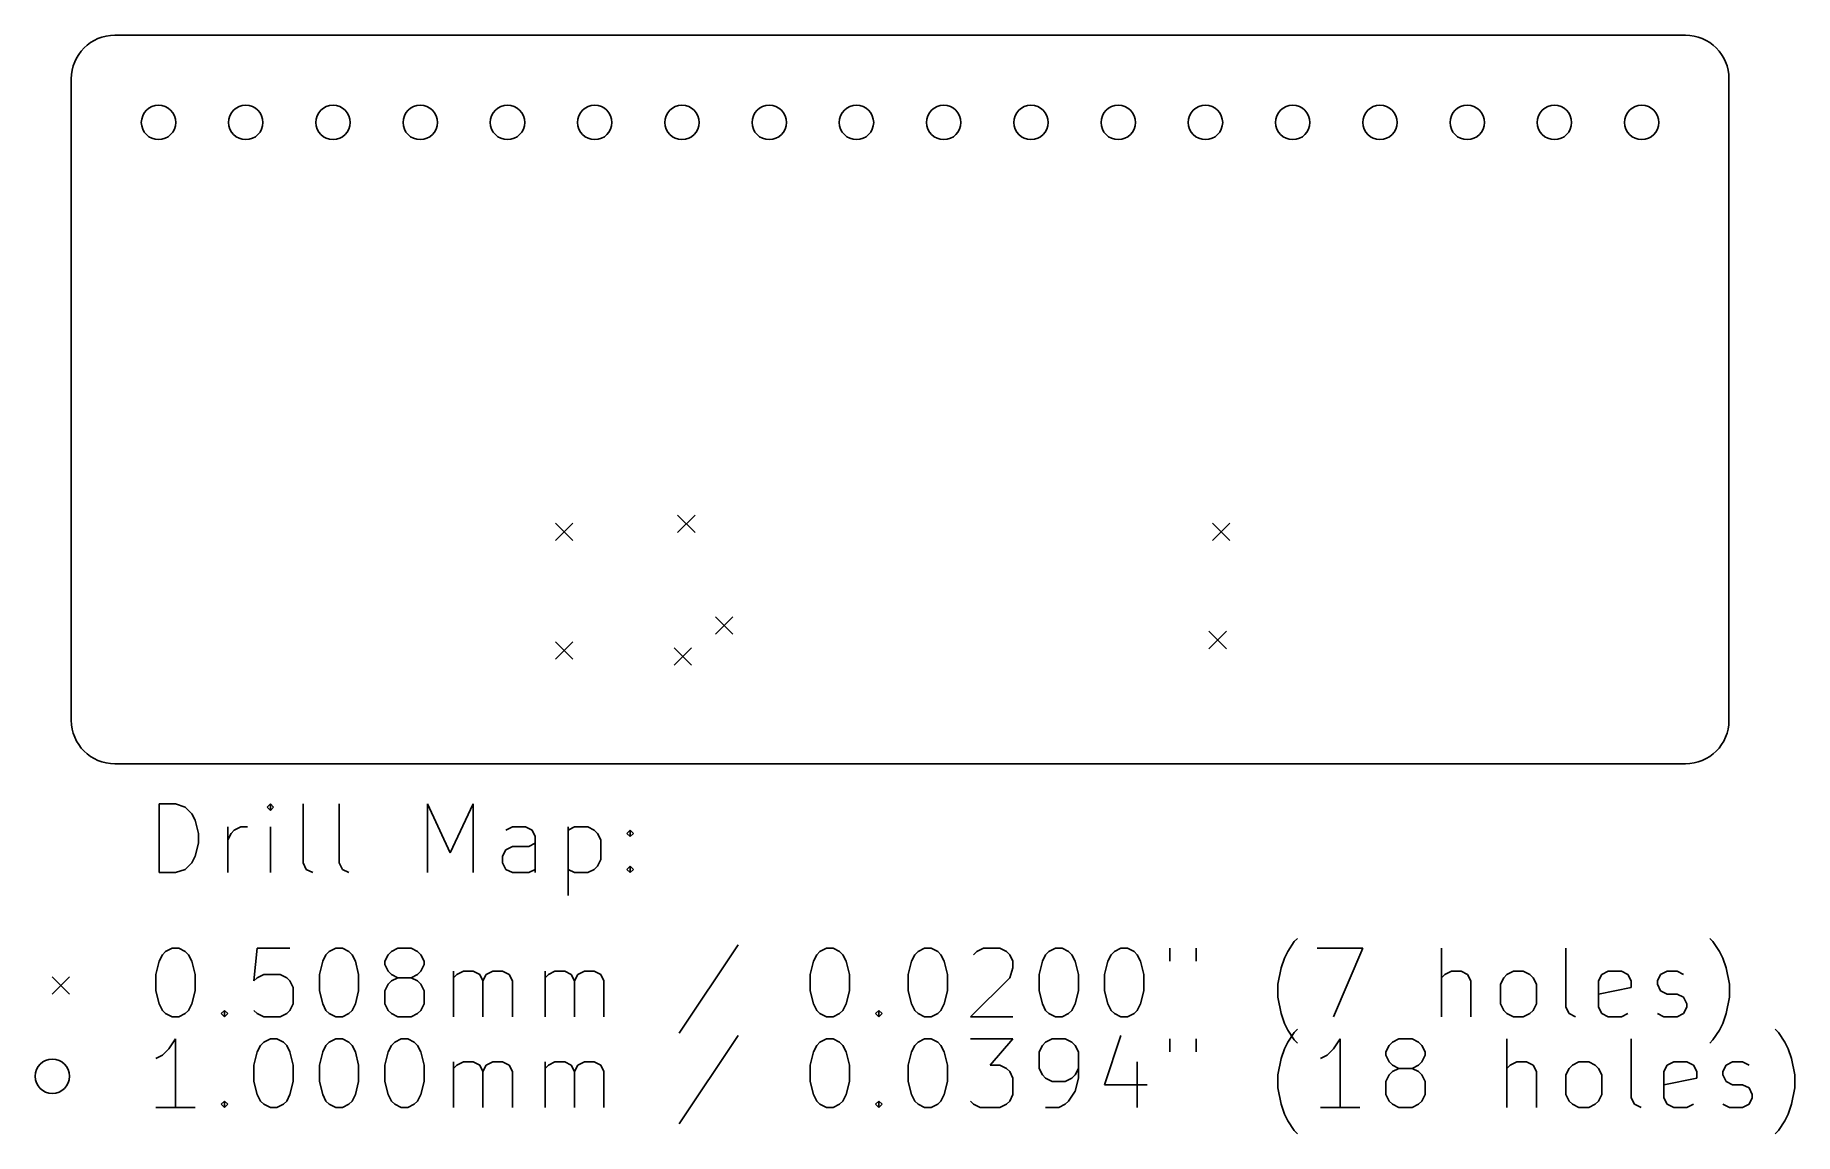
# Model space of a CAD drawing. Extents: x 3.27 to 5.29, y -4.82 to -3.56.
import ezdxf

# ---------------------------------------------------------------- set-up
doc = ezdxf.new("R2010")
doc.units = 0
doc.header["$MEASUREMENT"] = 0
doc.layers.add('BLACK', color=7, linetype='CONTINUOUS')

msp = doc.modelspace()

# ---------------------------------------------------------------- linework, layer by layer
at = {"layer": 'BLACK', "linetype": 'CONTINUOUS'}
for p, q in [((3.365, -3.56), (5.165, -3.56)), ((3.315, -4.345), (3.315, -3.61)), ((5.215, -3.61), (5.215, -4.345)), ((4.01, -4.11), (4.03, -4.13)), ((4.03, -4.11), (4.01, -4.13)), ((3.87, -4.119), (3.89, -4.139)), ((3.89, -4.119), (3.87, -4.139)), ((4.623, -4.119), (4.643, -4.139)), ((4.643, -4.119), (4.623, -4.139)), ((4.0534, -4.2265), (4.0734, -4.2465)), ((4.0734, -4.2265), (4.0534, -4.2465)), ((3.87, -4.255), (3.89, -4.275)), ((3.89, -4.255), (3.87, -4.275)), ((4.619, -4.243), (4.639, -4.263)), ((4.639, -4.243), (4.619, -4.263)), ((4.006, -4.262), (4.026, -4.282)), ((4.026, -4.262), (4.006, -4.282)), ((5.165, -4.395), (3.365, -4.395)), ((3.4157, -4.5196), (3.4157, -4.4409)), ((3.4157, -4.4409), (3.4344, -4.4409)), ((3.4344, -4.4409), (3.4457, -4.4446)), ((3.4457, -4.4446), (3.4532, -4.4521)), ((3.4532, -4.4521), (3.4569, -4.4596)), ((3.5432, -4.4409), (3.5394, -4.4446)), ((3.5394, -4.4446), (3.5432, -4.4484)), ((3.5469, -4.4446), (3.5432, -4.4409)), ((3.5432, -4.4409), (3.5432, -4.4484)), ((3.5432, -4.4484), (3.5469, -4.4446)), ((3.5807, -4.5084), (3.5807, -4.4409)), ((3.6219, -4.5084), (3.6219, -4.4409)), ((3.7232, -4.5196), (3.7232, -4.4409)), ((3.7232, -4.4409), (3.7494, -4.4971)), ((3.7494, -4.4971), (3.7757, -4.4409)), ((3.7757, -4.4409), (3.7757, -4.5196)), ((3.4569, -4.4596), (3.4607, -4.4746)), ((3.4607, -4.4746), (3.4607, -4.4859)), ((3.4944, -4.5196), (3.4944, -4.4671)), ((3.4944, -4.4821), (3.4982, -4.4746)), ((3.4982, -4.4746), (3.5019, -4.4709)), ((3.5019, -4.4709), (3.5094, -4.4671)), ((3.5094, -4.4671), (3.5169, -4.4671)), ((3.5432, -4.5196), (3.5432, -4.4671)), ((3.8206, -4.4671), (3.8131, -4.4709)), ((3.8356, -4.4671), (3.8206, -4.4671)), ((3.8431, -4.4709), (3.8356, -4.4671)), ((3.8469, -4.4784), (3.8431, -4.4709)), ((3.8844, -4.4671), (3.8844, -4.5458)), ((3.8844, -4.4709), (3.8919, -4.4671)), ((3.8919, -4.4671), (3.9069, -4.4671)), ((3.9069, -4.4671), (3.9144, -4.4709)), ((3.9144, -4.4709), (3.9181, -4.4746)), ((3.9181, -4.4746), (3.9219, -4.4821)), ((3.9519, -4.4746), (3.9556, -4.4709)), ((3.9556, -4.4784), (3.9519, -4.4746)), ((3.9556, -4.4709), (3.9594, -4.4746)), ((3.9556, -4.4709), (3.9556, -4.4784)), ((3.9594, -4.4746), (3.9556, -4.4784)), ((3.4607, -4.4859), (3.4569, -4.5009)), ((3.8094, -4.5009), (3.8131, -4.4934)), ((3.8131, -4.4934), (3.8206, -4.4896)), ((3.8206, -4.4896), (3.8394, -4.4896)), ((3.8394, -4.4896), (3.8469, -4.4859)), ((3.8469, -4.5196), (3.8469, -4.4784)), ((3.9219, -4.4821), (3.9219, -4.5046)), ((3.4457, -4.5159), (3.4344, -4.5196)), ((3.4532, -4.5084), (3.4457, -4.5159)), ((3.4569, -4.5009), (3.4532, -4.5084)), ((3.5844, -4.5159), (3.5807, -4.5084)), ((3.5919, -4.5196), (3.5844, -4.5159)), ((3.6257, -4.5159), (3.6219, -4.5084)), ((3.6332, -4.5196), (3.6257, -4.5159)), ((3.8094, -4.5084), (3.8094, -4.5009)), ((3.8131, -4.5159), (3.8094, -4.5084)), ((3.8206, -4.5196), (3.8131, -4.5159)), ((3.8469, -4.5159), (3.8394, -4.5196)), ((3.8919, -4.5196), (3.8844, -4.5159)), ((3.9144, -4.5159), (3.9069, -4.5196)), ((3.9181, -4.5121), (3.9144, -4.5159)), ((3.9219, -4.5046), (3.9181, -4.5121)), ((3.9519, -4.5159), (3.9556, -4.5121)), ((3.9556, -4.5196), (3.9519, -4.5159)), ((3.9556, -4.5121), (3.9594, -4.5159)), ((3.9556, -4.5121), (3.9556, -4.5196)), ((3.9594, -4.5159), (3.9556, -4.5196)), ((3.4344, -4.5196), (3.4157, -4.5196)), ((3.8394, -4.5196), (3.8206, -4.5196)), ((3.9069, -4.5196), (3.8919, -4.5196)), ((4.7168, -4.5987), (4.7205, -4.595)), ((5.1967, -4.5987), (5.193, -4.595)), ((3.4157, -4.6212), (3.4194, -4.6137)), ((3.4194, -4.6137), (3.4232, -4.61)), ((3.4232, -4.61), (3.4307, -4.6062)), ((3.4307, -4.6062), (3.4382, -4.6062)), ((3.4382, -4.6062), (3.4457, -4.61)), ((3.4457, -4.61), (3.4494, -4.6137)), ((3.4494, -4.6137), (3.4532, -4.6212)), ((3.5282, -4.6062), (3.5244, -4.6437)), ((3.5657, -4.6062), (3.5282, -4.6062)), ((3.6032, -4.6212), (3.6069, -4.6137)), ((3.6069, -4.6137), (3.6107, -4.61)), ((3.6107, -4.61), (3.6182, -4.6062)), ((3.6182, -4.6062), (3.6257, -4.6062)), ((3.6257, -4.6062), (3.6332, -4.61)), ((3.6332, -4.61), (3.6369, -4.6137)), ((3.6369, -4.6137), (3.6407, -4.6212)), ((3.6744, -4.6212), (3.6782, -4.6137)), ((3.6782, -4.6137), (3.6819, -4.61)), ((3.6819, -4.61), (3.6894, -4.6062)), ((3.6894, -4.6062), (3.7044, -4.6062)), ((3.7044, -4.6062), (3.7119, -4.61)), ((3.7119, -4.61), (3.7157, -4.6137)), ((3.7157, -4.6137), (3.7194, -4.6212)), ((4.0794, -4.6025), (4.0119, -4.7037)), ((4.1656, -4.6212), (4.1694, -4.6137)), ((4.1694, -4.6137), (4.1731, -4.61)), ((4.1731, -4.61), (4.1806, -4.6062)), ((4.1806, -4.6062), (4.1881, -4.6062)), ((4.1881, -4.6062), (4.1956, -4.61)), ((4.1956, -4.61), (4.1994, -4.6137)), ((4.1994, -4.6137), (4.2031, -4.6212)), ((4.2781, -4.6212), (4.2818, -4.6137)), ((4.2818, -4.6137), (4.2856, -4.61)), ((4.2856, -4.61), (4.2931, -4.6062)), ((4.2931, -4.6062), (4.3006, -4.6062)), ((4.3006, -4.6062), (4.3081, -4.61)), ((4.3081, -4.61), (4.3118, -4.6137)), ((4.3118, -4.6137), (4.3156, -4.6212)), ((4.3493, -4.6137), (4.3531, -4.61)), ((4.3531, -4.61), (4.3606, -4.6062)), ((4.3606, -4.6062), (4.3793, -4.6062)), ((4.3793, -4.6062), (4.3868, -4.61)), ((4.3868, -4.61), (4.3906, -4.6137)), ((4.3906, -4.6137), (4.3943, -4.6212)), ((4.4281, -4.6212), (4.4318, -4.6137)), ((4.4318, -4.6137), (4.4356, -4.61)), ((4.4356, -4.61), (4.4431, -4.6062)), ((4.4431, -4.6062), (4.4506, -4.6062)), ((4.4506, -4.6062), (4.4581, -4.61)), ((4.4581, -4.61), (4.4618, -4.6137)), ((4.4618, -4.6137), (4.4656, -4.6212)), ((4.5031, -4.6212), (4.5068, -4.6137)), ((4.5068, -4.6137), (4.5106, -4.61)), ((4.5106, -4.61), (4.5181, -4.6062)), ((4.5181, -4.6062), (4.5256, -4.6062)), ((4.5256, -4.6062), (4.5331, -4.61)), ((4.5331, -4.61), (4.5368, -4.6137)), ((4.5368, -4.6137), (4.5406, -4.6212)), ((4.5743, -4.6062), (4.5743, -4.6212)), ((4.6043, -4.6062), (4.6043, -4.6212)), ((4.7018, -4.6287), (4.7055, -4.6175)), ((4.7055, -4.6175), (4.7093, -4.61)), ((4.7093, -4.61), (4.7168, -4.5987)), ((4.743, -4.6062), (4.7955, -4.6062)), ((4.7955, -4.6062), (4.7618, -4.685)), ((4.8855, -4.685), (4.8855, -4.6062)), ((5.028, -4.6737), (5.028, -4.6062)), ((5.2042, -4.61), (5.1967, -4.5987)), ((5.208, -4.6175), (5.2042, -4.61)), ((5.2117, -4.6287), (5.208, -4.6175)), ((3.412, -4.6362), (3.4157, -4.6212)), ((3.412, -4.655), (3.412, -4.6362)), ((3.4532, -4.6212), (3.4569, -4.6362)), ((3.4569, -4.6362), (3.4569, -4.655)), ((3.5282, -4.64), (3.5357, -4.6362)), ((3.5357, -4.6362), (3.5544, -4.6362)), ((3.5544, -4.6362), (3.5619, -4.64)), ((3.5994, -4.6362), (3.6032, -4.6212)), ((3.5994, -4.655), (3.5994, -4.6362)), ((3.6407, -4.6212), (3.6444, -4.6362)), ((3.6444, -4.6362), (3.6444, -4.655)), ((3.6744, -4.625), (3.6744, -4.6212)), ((3.6782, -4.6325), (3.6744, -4.625)), ((3.6819, -4.6362), (3.6782, -4.6325)), ((3.6894, -4.64), (3.6819, -4.6362)), ((3.7119, -4.6362), (3.7044, -4.64)), ((3.7157, -4.6325), (3.7119, -4.6362)), ((3.7194, -4.625), (3.7157, -4.6325)), ((3.7194, -4.6212), (3.7194, -4.625)), ((3.7532, -4.685), (3.7532, -4.6325)), ((3.7532, -4.64), (3.7569, -4.6362)), ((3.7569, -4.6362), (3.7644, -4.6325)), ((3.7644, -4.6325), (3.7757, -4.6325)), ((3.7757, -4.6325), (3.7832, -4.6362)), ((3.7832, -4.6362), (3.7869, -4.6437)), ((3.7869, -4.6437), (3.7907, -4.6362)), ((3.7907, -4.6362), (3.7982, -4.6325)), ((3.7982, -4.6325), (3.8094, -4.6325)), ((3.8094, -4.6325), (3.8169, -4.6362)), ((3.8169, -4.6362), (3.8206, -4.6437)), ((3.8581, -4.685), (3.8581, -4.6325)), ((3.8581, -4.64), (3.8619, -4.6362)), ((3.8619, -4.6362), (3.8694, -4.6325)), ((3.8694, -4.6325), (3.8806, -4.6325)), ((3.8806, -4.6325), (3.8881, -4.6362)), ((3.8881, -4.6362), (3.8919, -4.6437)), ((3.8919, -4.6437), (3.8956, -4.6362)), ((3.8956, -4.6362), (3.9031, -4.6325)), ((3.9031, -4.6325), (3.9144, -4.6325)), ((3.9144, -4.6325), (3.9219, -4.6362)), ((3.9219, -4.6362), (3.9256, -4.6437)), ((4.1619, -4.6362), (4.1656, -4.6212)), ((4.1619, -4.655), (4.1619, -4.6362)), ((4.2031, -4.6212), (4.2069, -4.6362)), ((4.2069, -4.6362), (4.2069, -4.655)), ((4.2743, -4.6362), (4.2781, -4.6212)), ((4.2743, -4.655), (4.2743, -4.6362)), ((4.3156, -4.6212), (4.3193, -4.6362)), ((4.3193, -4.6362), (4.3193, -4.655)), ((4.3943, -4.6287), (4.3906, -4.64)), ((4.3943, -4.6212), (4.3943, -4.6287)), ((4.4243, -4.6362), (4.4281, -4.6212)), ((4.4243, -4.655), (4.4243, -4.6362)), ((4.4656, -4.6212), (4.4693, -4.6362)), ((4.4693, -4.6362), (4.4693, -4.655)), ((4.4993, -4.6362), (4.5031, -4.6212)), ((4.4993, -4.655), (4.4993, -4.6362)), ((4.5406, -4.6212), (4.5443, -4.6362)), ((4.5443, -4.6362), (4.5443, -4.655)), ((4.698, -4.6475), (4.7018, -4.6287)), ((4.8893, -4.6362), (4.8855, -4.64)), ((4.8968, -4.6325), (4.8893, -4.6362)), ((4.908, -4.6325), (4.8968, -4.6325)), ((4.9155, -4.6362), (4.908, -4.6325)), ((4.9193, -4.6437), (4.9155, -4.6362)), ((4.9568, -4.64), (4.9605, -4.6362)), ((4.9605, -4.6362), (4.968, -4.6325)), ((4.968, -4.6325), (4.9793, -4.6325)), ((4.9793, -4.6325), (4.9868, -4.6362)), ((4.9868, -4.6362), (4.9905, -4.64)), ((5.0655, -4.6437), (5.0692, -4.6362)), ((5.0692, -4.6362), (5.0767, -4.6325)), ((5.0767, -4.6325), (5.0917, -4.6325)), ((5.0917, -4.6325), (5.0992, -4.6362)), ((5.0992, -4.6362), (5.103, -4.6437)), ((5.133, -4.6437), (5.1367, -4.6362)), ((5.1367, -4.6362), (5.1442, -4.6325)), ((5.1442, -4.6325), (5.1555, -4.6325)), ((5.1555, -4.6325), (5.163, -4.6362)), ((5.2155, -4.6475), (5.2117, -4.6287)), ((3.293, -4.6389), (3.313, -4.6589)), ((3.313, -4.6389), (3.293, -4.6589)), ((3.4157, -4.67), (3.412, -4.655)), ((3.4569, -4.655), (3.4532, -4.67)), ((3.5244, -4.6437), (3.5282, -4.64)), ((3.5619, -4.64), (3.5657, -4.6437)), ((3.5657, -4.6437), (3.5694, -4.6512)), ((3.5694, -4.6512), (3.5694, -4.67)), ((3.6032, -4.67), (3.5994, -4.655)), ((3.6444, -4.655), (3.6407, -4.67)), ((3.6782, -4.6475), (3.6744, -4.655)), ((3.6744, -4.655), (3.6744, -4.67)), ((3.6819, -4.6437), (3.6782, -4.6475)), ((3.6894, -4.64), (3.6819, -4.6437)), ((3.7044, -4.64), (3.6894, -4.64)), ((3.7119, -4.6437), (3.7044, -4.64)), ((3.7157, -4.6475), (3.7119, -4.6437)), ((3.7194, -4.655), (3.7157, -4.6475)), ((3.7194, -4.67), (3.7194, -4.655)), ((3.7869, -4.6437), (3.7869, -4.685)), ((3.8206, -4.6437), (3.8206, -4.685)), ((3.8919, -4.6437), (3.8919, -4.685)), ((3.9256, -4.6437), (3.9256, -4.685)), ((4.1656, -4.67), (4.1619, -4.655)), ((4.2069, -4.655), (4.2031, -4.67)), ((4.2781, -4.67), (4.2743, -4.655)), ((4.3193, -4.655), (4.3156, -4.67)), ((4.3906, -4.64), (4.3456, -4.685)), ((4.4281, -4.67), (4.4243, -4.655)), ((4.4693, -4.655), (4.4656, -4.67)), ((4.5031, -4.67), (4.4993, -4.655)), ((4.5443, -4.655), (4.5406, -4.67)), ((4.698, -4.6625), (4.698, -4.6475)), ((4.9193, -4.685), (4.9193, -4.6437)), ((4.953, -4.6475), (4.9568, -4.64)), ((4.953, -4.67), (4.953, -4.6475)), ((4.9905, -4.64), (4.9943, -4.6475)), ((4.9943, -4.6475), (4.9943, -4.67)), ((5.0655, -4.6737), (5.0655, -4.6437)), ((5.103, -4.6512), (5.0655, -4.6587)), ((5.103, -4.6437), (5.103, -4.6512)), ((5.133, -4.6475), (5.133, -4.6437)), ((5.1367, -4.655), (5.133, -4.6475)), ((5.1442, -4.6587), (5.1367, -4.655)), ((5.1555, -4.6587), (5.1442, -4.6587)), ((5.163, -4.6625), (5.1555, -4.6587)), ((5.2155, -4.6625), (5.2155, -4.6475)), ((3.4194, -4.6775), (3.4157, -4.67)), ((3.4232, -4.6812), (3.4194, -4.6775)), ((3.4494, -4.6775), (3.4457, -4.6812)), ((3.4532, -4.67), (3.4494, -4.6775)), ((3.4869, -4.6812), (3.4907, -4.6775)), ((3.4907, -4.6775), (3.4944, -4.6812)), ((3.4907, -4.6775), (3.4907, -4.685)), ((3.5282, -4.6812), (3.5244, -4.6775)), ((3.5657, -4.6775), (3.5619, -4.6812)), ((3.5694, -4.67), (3.5657, -4.6775)), ((3.6069, -4.6775), (3.6032, -4.67)), ((3.6107, -4.6812), (3.6069, -4.6775)), ((3.6369, -4.6775), (3.6332, -4.6812)), ((3.6407, -4.67), (3.6369, -4.6775)), ((3.6744, -4.67), (3.6782, -4.6775)), ((3.6782, -4.6775), (3.6819, -4.6812)), ((3.7119, -4.6812), (3.7157, -4.6775)), ((3.7157, -4.6775), (3.7194, -4.67)), ((4.1694, -4.6775), (4.1656, -4.67)), ((4.1731, -4.6812), (4.1694, -4.6775)), ((4.1994, -4.6775), (4.1956, -4.6812)), ((4.2031, -4.67), (4.1994, -4.6775)), ((4.2368, -4.6812), (4.2406, -4.6775)), ((4.2406, -4.6775), (4.2443, -4.6812)), ((4.2406, -4.6775), (4.2406, -4.685)), ((4.2818, -4.6775), (4.2781, -4.67)), ((4.2856, -4.6812), (4.2818, -4.6775)), ((4.3118, -4.6775), (4.3081, -4.6812)), ((4.3156, -4.67), (4.3118, -4.6775)), ((4.4318, -4.6775), (4.4281, -4.67)), ((4.4356, -4.6812), (4.4318, -4.6775)), ((4.4618, -4.6775), (4.4581, -4.6812)), ((4.4656, -4.67), (4.4618, -4.6775)), ((4.5068, -4.6775), (4.5031, -4.67)), ((4.5106, -4.6812), (4.5068, -4.6775)), ((4.5368, -4.6775), (4.5331, -4.6812)), ((4.5406, -4.67), (4.5368, -4.6775)), ((4.7018, -4.6812), (4.698, -4.6625)), ((4.9568, -4.6775), (4.953, -4.67)), ((4.9605, -4.6812), (4.9568, -4.6775)), ((4.9905, -4.6775), (4.9868, -4.6812)), ((4.9943, -4.67), (4.9905, -4.6775)), ((5.0317, -4.6812), (5.028, -4.6737)), ((5.0692, -4.6812), (5.0655, -4.6737)), ((5.1667, -4.67), (5.163, -4.6625)), ((5.163, -4.6812), (5.1667, -4.6737)), ((5.1667, -4.6737), (5.1667, -4.67)), ((5.2117, -4.6812), (5.2155, -4.6625)), ((3.4307, -4.685), (3.4232, -4.6812)), ((3.4382, -4.685), (3.4307, -4.685)), ((3.4457, -4.6812), (3.4382, -4.685)), ((3.4907, -4.685), (3.4869, -4.6812)), ((3.4944, -4.6812), (3.4907, -4.685)), ((3.5357, -4.685), (3.5282, -4.6812)), ((3.5544, -4.685), (3.5357, -4.685)), ((3.5619, -4.6812), (3.5544, -4.685)), ((3.6182, -4.685), (3.6107, -4.6812)), ((3.6257, -4.685), (3.6182, -4.685)), ((3.6332, -4.6812), (3.6257, -4.685)), ((3.6819, -4.6812), (3.6894, -4.685)), ((3.6894, -4.685), (3.7044, -4.685)), ((3.7044, -4.685), (3.7119, -4.6812)), ((4.1806, -4.685), (4.1731, -4.6812)), ((4.1881, -4.685), (4.1806, -4.685)), ((4.1956, -4.6812), (4.1881, -4.685)), ((4.2406, -4.685), (4.2368, -4.6812)), ((4.2443, -4.6812), (4.2406, -4.685)), ((4.2931, -4.685), (4.2856, -4.6812)), ((4.3006, -4.685), (4.2931, -4.685)), ((4.3081, -4.6812), (4.3006, -4.685)), ((4.3456, -4.685), (4.3943, -4.685)), ((4.4431, -4.685), (4.4356, -4.6812)), ((4.4506, -4.685), (4.4431, -4.685)), ((4.4581, -4.6812), (4.4506, -4.685)), ((4.5181, -4.685), (4.5106, -4.6812)), ((4.5256, -4.685), (4.5181, -4.685)), ((4.5331, -4.6812), (4.5256, -4.685)), ((4.7055, -4.6925), (4.7018, -4.6812)), ((4.7093, -4.7), (4.7055, -4.6925)), ((4.7168, -4.7027), (4.7205, -4.6989)), ((4.968, -4.685), (4.9605, -4.6812)), ((4.9793, -4.685), (4.968, -4.685)), ((4.9868, -4.6812), (4.9793, -4.685)), ((5.0392, -4.685), (5.0317, -4.6812)), ((5.0767, -4.685), (5.0692, -4.6812)), ((5.0917, -4.685), (5.0767, -4.685)), ((5.0992, -4.6812), (5.0917, -4.685)), ((5.133, -4.6812), (5.1405, -4.685)), ((5.1405, -4.685), (5.1555, -4.685)), ((5.1555, -4.685), (5.163, -4.6812)), ((5.2042, -4.7), (5.208, -4.6925)), ((5.208, -4.6925), (5.2117, -4.6812)), ((5.2717, -4.7027), (5.268, -4.6989)), ((3.4344, -4.7102), (3.4269, -4.7214)), ((3.4344, -4.7889), (3.4344, -4.7102)), ((3.5282, -4.7251), (3.5319, -4.7177)), ((3.5319, -4.7177), (3.5357, -4.7139)), ((3.5357, -4.7139), (3.5432, -4.7102)), ((3.5432, -4.7102), (3.5507, -4.7102)), ((3.5507, -4.7102), (3.5582, -4.7139)), ((3.5582, -4.7139), (3.5619, -4.7177)), ((3.5619, -4.7177), (3.5657, -4.7251)), ((3.6032, -4.7251), (3.6069, -4.7177)), ((3.6069, -4.7177), (3.6107, -4.7139)), ((3.6107, -4.7139), (3.6182, -4.7102)), ((3.6182, -4.7102), (3.6257, -4.7102)), ((3.6257, -4.7102), (3.6332, -4.7139)), ((3.6332, -4.7139), (3.6369, -4.7177)), ((3.6369, -4.7177), (3.6407, -4.7251)), ((3.6782, -4.7251), (3.6819, -4.7177)), ((3.6819, -4.7177), (3.6857, -4.7139)), ((3.6857, -4.7139), (3.6932, -4.7102)), ((3.6932, -4.7102), (3.7007, -4.7102)), ((3.7007, -4.7102), (3.7082, -4.7139)), ((3.7082, -4.7139), (3.7119, -4.7177)), ((3.7119, -4.7177), (3.7157, -4.7251)), ((4.0794, -4.7064), (4.0119, -4.8076)), ((4.1656, -4.7251), (4.1694, -4.7177)), ((4.1694, -4.7177), (4.1731, -4.7139)), ((4.1731, -4.7139), (4.1806, -4.7102)), ((4.1806, -4.7102), (4.1881, -4.7102)), ((4.1881, -4.7102), (4.1956, -4.7139)), ((4.1956, -4.7139), (4.1994, -4.7177)), ((4.1994, -4.7177), (4.2031, -4.7251)), ((4.2781, -4.7251), (4.2818, -4.7177)), ((4.2818, -4.7177), (4.2856, -4.7139)), ((4.2856, -4.7139), (4.2931, -4.7102)), ((4.2931, -4.7102), (4.3006, -4.7102)), ((4.3006, -4.7102), (4.3081, -4.7139)), ((4.3081, -4.7139), (4.3118, -4.7177)), ((4.3118, -4.7177), (4.3156, -4.7251)), ((4.3456, -4.7102), (4.3943, -4.7102)), ((4.3943, -4.7102), (4.3681, -4.7401)), ((4.4281, -4.7177), (4.4243, -4.7251)), ((4.4318, -4.7139), (4.4281, -4.7177)), ((4.4393, -4.7102), (4.4318, -4.7139)), ((4.4543, -4.7102), (4.4393, -4.7102)), ((4.4618, -4.7139), (4.4543, -4.7102)), ((4.4656, -4.7177), (4.4618, -4.7139)), ((4.4693, -4.7251), (4.4656, -4.7177)), ((4.5181, -4.7064), (4.4993, -4.7626)), ((4.5743, -4.7102), (4.5743, -4.7251)), ((4.6043, -4.7102), (4.6043, -4.7251)), ((4.7055, -4.7214), (4.7093, -4.7139)), ((4.7168, -4.7112), (4.7093, -4.7)), ((4.7093, -4.7139), (4.7168, -4.7027)), ((4.7205, -4.715), (4.7168, -4.7112)), ((4.7693, -4.7102), (4.7618, -4.7214)), ((4.7693, -4.7889), (4.7693, -4.7102)), ((4.8218, -4.7251), (4.8255, -4.7177)), ((4.8255, -4.7177), (4.8293, -4.7139)), ((4.8293, -4.7139), (4.8368, -4.7102)), ((4.8368, -4.7102), (4.8518, -4.7102)), ((4.8518, -4.7102), (4.8593, -4.7139)), ((4.8593, -4.7139), (4.863, -4.7177)), ((4.863, -4.7177), (4.8668, -4.7251)), ((4.9605, -4.7889), (4.9605, -4.7102)), ((5.103, -4.7776), (5.103, -4.7102)), ((5.193, -4.715), (5.1967, -4.7112)), ((5.1967, -4.7112), (5.2042, -4.7)), ((5.2792, -4.7139), (5.2717, -4.7027)), ((5.283, -4.7214), (5.2792, -4.7139)), ((3.4194, -4.7289), (3.412, -4.7326)), ((3.4269, -4.7214), (3.4194, -4.7289)), ((3.5244, -4.7401), (3.5282, -4.7251)), ((3.5657, -4.7251), (3.5694, -4.7401)), ((3.5994, -4.7401), (3.6032, -4.7251)), ((3.6407, -4.7251), (3.6444, -4.7401)), ((3.6744, -4.7401), (3.6782, -4.7251)), ((3.7157, -4.7251), (3.7194, -4.7401)), ((3.7532, -4.7889), (3.7532, -4.7364)), ((3.7569, -4.7401), (3.7644, -4.7364)), ((3.7644, -4.7364), (3.7757, -4.7364)), ((3.7757, -4.7364), (3.7832, -4.7401)), ((3.7907, -4.7401), (3.7982, -4.7364)), ((3.7982, -4.7364), (3.8094, -4.7364)), ((3.8094, -4.7364), (3.8169, -4.7401)), ((3.8581, -4.7889), (3.8581, -4.7364)), ((3.8619, -4.7401), (3.8694, -4.7364)), ((3.8694, -4.7364), (3.8806, -4.7364)), ((3.8806, -4.7364), (3.8881, -4.7401)), ((3.8956, -4.7401), (3.9031, -4.7364)), ((3.9031, -4.7364), (3.9144, -4.7364)), ((3.9144, -4.7364), (3.9219, -4.7401)), ((4.1619, -4.7401), (4.1656, -4.7251)), ((4.2031, -4.7251), (4.2069, -4.7401)), ((4.2743, -4.7401), (4.2781, -4.7251)), ((4.3156, -4.7251), (4.3193, -4.7401)), ((4.4243, -4.7251), (4.4243, -4.7439)), ((4.4693, -4.7551), (4.4693, -4.7251)), ((4.5368, -4.7364), (4.5368, -4.7889)), ((4.698, -4.7514), (4.7018, -4.7326)), ((4.7018, -4.7326), (4.7055, -4.7214)), ((4.7543, -4.7289), (4.7468, -4.7326)), ((4.7618, -4.7214), (4.7543, -4.7289)), ((4.8218, -4.7289), (4.8218, -4.7251)), ((4.8255, -4.7364), (4.8218, -4.7289)), ((4.8293, -4.7401), (4.8255, -4.7364)), ((4.863, -4.7364), (4.8593, -4.7401)), ((4.8668, -4.7289), (4.863, -4.7364)), ((4.8668, -4.7251), (4.8668, -4.7289)), ((4.9718, -4.7364), (4.9643, -4.7401)), ((4.983, -4.7364), (4.9718, -4.7364)), ((4.9905, -4.7401), (4.983, -4.7364)), ((5.0355, -4.7401), (5.043, -4.7364)), ((5.043, -4.7364), (5.0542, -4.7364)), ((5.0542, -4.7364), (5.0617, -4.7401)), ((5.1442, -4.7401), (5.1517, -4.7364)), ((5.1517, -4.7364), (5.1667, -4.7364)), ((5.1667, -4.7364), (5.1742, -4.7401)), ((5.2117, -4.7401), (5.2192, -4.7364)), ((5.2192, -4.7364), (5.2305, -4.7364)), ((5.2305, -4.7364), (5.238, -4.7401)), ((5.2867, -4.7326), (5.283, -4.7214)), ((5.2905, -4.7514), (5.2867, -4.7326)), ((3.5244, -4.7589), (3.5244, -4.7401)), ((3.5282, -4.7739), (3.5244, -4.7589)), ((3.5694, -4.7589), (3.5657, -4.7739)), ((3.5694, -4.7401), (3.5694, -4.7589)), ((3.5994, -4.7589), (3.5994, -4.7401)), ((3.6032, -4.7739), (3.5994, -4.7589)), ((3.6444, -4.7589), (3.6407, -4.7739)), ((3.6444, -4.7401), (3.6444, -4.7589)), ((3.6744, -4.7589), (3.6744, -4.7401)), ((3.6782, -4.7739), (3.6744, -4.7589)), ((3.7194, -4.7589), (3.7157, -4.7739)), ((3.7194, -4.7401), (3.7194, -4.7589)), ((3.7532, -4.7439), (3.7569, -4.7401)), ((3.7832, -4.7401), (3.7869, -4.7476)), ((3.7869, -4.7476), (3.7907, -4.7401)), ((3.7869, -4.7476), (3.7869, -4.7889)), ((3.8169, -4.7401), (3.8206, -4.7476)), ((3.8206, -4.7476), (3.8206, -4.7889)), ((3.8581, -4.7439), (3.8619, -4.7401)), ((3.8881, -4.7401), (3.8919, -4.7476)), ((3.8919, -4.7476), (3.8956, -4.7401)), ((3.8919, -4.7476), (3.8919, -4.7889)), ((3.9219, -4.7401), (3.9256, -4.7476)), ((3.9256, -4.7476), (3.9256, -4.7889)), ((4.1619, -4.7589), (4.1619, -4.7401)), ((4.1656, -4.7739), (4.1619, -4.7589)), ((4.2069, -4.7589), (4.2031, -4.7739)), ((4.2069, -4.7401), (4.2069, -4.7589)), ((4.2743, -4.7589), (4.2743, -4.7401)), ((4.2781, -4.7739), (4.2743, -4.7589)), ((4.3193, -4.7589), (4.3156, -4.7739)), ((4.3193, -4.7401), (4.3193, -4.7589)), ((4.3681, -4.7401), (4.3793, -4.7401)), ((4.3793, -4.7401), (4.3868, -4.7439)), ((4.3868, -4.7439), (4.3906, -4.7476)), ((4.3906, -4.7476), (4.3943, -4.7551)), ((4.3943, -4.7551), (4.3943, -4.7739)), ((4.4243, -4.7439), (4.4281, -4.7514)), ((4.4281, -4.7514), (4.4318, -4.7551)), ((4.4318, -4.7551), (4.4393, -4.7589)), ((4.4393, -4.7589), (4.4543, -4.7589)), ((4.4543, -4.7589), (4.4618, -4.7551)), ((4.4618, -4.7551), (4.4656, -4.7514)), ((4.4656, -4.7514), (4.4693, -4.7439)), ((4.4656, -4.7701), (4.4693, -4.7551)), ((4.698, -4.7664), (4.698, -4.7514)), ((4.8255, -4.7514), (4.8218, -4.7589)), ((4.8218, -4.7589), (4.8218, -4.7739)), ((4.8293, -4.7476), (4.8255, -4.7514)), ((4.8368, -4.7439), (4.8293, -4.7401)), ((4.8368, -4.7439), (4.8293, -4.7476)), ((4.8518, -4.7439), (4.8368, -4.7439)), ((4.8593, -4.7401), (4.8518, -4.7439)), ((4.8593, -4.7476), (4.8518, -4.7439)), ((4.863, -4.7514), (4.8593, -4.7476)), ((4.8668, -4.7589), (4.863, -4.7514)), ((4.8668, -4.7739), (4.8668, -4.7589)), ((4.9643, -4.7401), (4.9605, -4.7439)), ((4.9943, -4.7476), (4.9905, -4.7401)), ((4.9943, -4.7889), (4.9943, -4.7476)), ((5.028, -4.7514), (5.0317, -4.7439)), ((5.028, -4.7739), (5.028, -4.7514)), ((5.0317, -4.7439), (5.0355, -4.7401)), ((5.0617, -4.7401), (5.0655, -4.7439)), ((5.0655, -4.7439), (5.0692, -4.7514)), ((5.0692, -4.7514), (5.0692, -4.7739)), ((5.1405, -4.7476), (5.1442, -4.7401)), ((5.1405, -4.7776), (5.1405, -4.7476)), ((5.178, -4.7551), (5.1405, -4.7626)), ((5.1742, -4.7401), (5.178, -4.7476)), ((5.178, -4.7476), (5.178, -4.7551)), ((5.208, -4.7476), (5.2117, -4.7401)), ((5.208, -4.7514), (5.208, -4.7476)), ((5.2117, -4.7589), (5.208, -4.7514)), ((5.2192, -4.7626), (5.2117, -4.7589)), ((5.2905, -4.7664), (5.2905, -4.7514)), ((3.5319, -4.7814), (3.5282, -4.7739)), ((3.5657, -4.7739), (3.5619, -4.7814)), ((3.6069, -4.7814), (3.6032, -4.7739)), ((3.6407, -4.7739), (3.6369, -4.7814)), ((3.6819, -4.7814), (3.6782, -4.7739)), ((3.7157, -4.7739), (3.7119, -4.7814)), ((4.1694, -4.7814), (4.1656, -4.7739)), ((4.2031, -4.7739), (4.1994, -4.7814)), ((4.2818, -4.7814), (4.2781, -4.7739)), ((4.3156, -4.7739), (4.3118, -4.7814)), ((4.3943, -4.7739), (4.3906, -4.7814)), ((4.4581, -4.7814), (4.4656, -4.7701)), ((4.4993, -4.7626), (4.5481, -4.7626)), ((4.7018, -4.7851), (4.698, -4.7664)), ((4.8218, -4.7739), (4.8255, -4.7814)), ((4.863, -4.7814), (4.8668, -4.7739)), ((5.0317, -4.7814), (5.028, -4.7739)), ((5.0692, -4.7739), (5.0655, -4.7814)), ((5.1067, -4.7851), (5.103, -4.7776)), ((5.1442, -4.7851), (5.1405, -4.7776)), ((5.2305, -4.7626), (5.2192, -4.7626)), ((5.238, -4.7664), (5.2305, -4.7626)), ((5.2417, -4.7739), (5.238, -4.7664)), ((5.238, -4.7851), (5.2417, -4.7776)), ((5.2417, -4.7776), (5.2417, -4.7739)), ((5.2867, -4.7851), (5.2905, -4.7664)), ((3.4569, -4.7889), (3.412, -4.7889)), ((3.4869, -4.7851), (3.4907, -4.7814)), ((3.4907, -4.7889), (3.4869, -4.7851)), ((3.4907, -4.7814), (3.4944, -4.7851)), ((3.4907, -4.7814), (3.4907, -4.7889)), ((3.4944, -4.7851), (3.4907, -4.7889)), ((3.5357, -4.7851), (3.5319, -4.7814)), ((3.5432, -4.7889), (3.5357, -4.7851)), ((3.5507, -4.7889), (3.5432, -4.7889)), ((3.5582, -4.7851), (3.5507, -4.7889)), ((3.5619, -4.7814), (3.5582, -4.7851)), ((3.6107, -4.7851), (3.6069, -4.7814)), ((3.6182, -4.7889), (3.6107, -4.7851)), ((3.6257, -4.7889), (3.6182, -4.7889)), ((3.6332, -4.7851), (3.6257, -4.7889)), ((3.6369, -4.7814), (3.6332, -4.7851)), ((3.6857, -4.7851), (3.6819, -4.7814)), ((3.6932, -4.7889), (3.6857, -4.7851)), ((3.7007, -4.7889), (3.6932, -4.7889)), ((3.7082, -4.7851), (3.7007, -4.7889)), ((3.7119, -4.7814), (3.7082, -4.7851)), ((4.1731, -4.7851), (4.1694, -4.7814)), ((4.1806, -4.7889), (4.1731, -4.7851)), ((4.1881, -4.7889), (4.1806, -4.7889)), ((4.1956, -4.7851), (4.1881, -4.7889)), ((4.1994, -4.7814), (4.1956, -4.7851)), ((4.2368, -4.7851), (4.2406, -4.7814)), ((4.2406, -4.7889), (4.2368, -4.7851)), ((4.2406, -4.7814), (4.2443, -4.7851)), ((4.2406, -4.7814), (4.2406, -4.7889)), ((4.2443, -4.7851), (4.2406, -4.7889)), ((4.2856, -4.7851), (4.2818, -4.7814)), ((4.2931, -4.7889), (4.2856, -4.7851)), ((4.3006, -4.7889), (4.2931, -4.7889)), ((4.3081, -4.7851), (4.3006, -4.7889)), ((4.3118, -4.7814), (4.3081, -4.7851)), ((4.3493, -4.7851), (4.3456, -4.7814)), ((4.3568, -4.7889), (4.3493, -4.7851)), ((4.3793, -4.7889), (4.3568, -4.7889)), ((4.3868, -4.7851), (4.3793, -4.7889)), ((4.3906, -4.7814), (4.3868, -4.7851)), ((4.4318, -4.7889), (4.4468, -4.7889)), ((4.4468, -4.7889), (4.4543, -4.7851)), ((4.4543, -4.7851), (4.4581, -4.7814)), ((4.7055, -4.7964), (4.7018, -4.7851)), ((4.7093, -4.8039), (4.7055, -4.7964)), ((4.7918, -4.7889), (4.7468, -4.7889)), ((4.8255, -4.7814), (4.8293, -4.7851)), ((4.8293, -4.7851), (4.8368, -4.7889)), ((4.8368, -4.7889), (4.8518, -4.7889)), ((4.8518, -4.7889), (4.8593, -4.7851)), ((4.8593, -4.7851), (4.863, -4.7814)), ((5.0355, -4.7851), (5.0317, -4.7814)), ((5.043, -4.7889), (5.0355, -4.7851)), ((5.0542, -4.7889), (5.043, -4.7889)), ((5.0617, -4.7851), (5.0542, -4.7889)), ((5.0655, -4.7814), (5.0617, -4.7851)), ((5.1142, -4.7889), (5.1067, -4.7851)), ((5.1517, -4.7889), (5.1442, -4.7851)), ((5.1667, -4.7889), (5.1517, -4.7889)), ((5.1742, -4.7851), (5.1667, -4.7889)), ((5.208, -4.7851), (5.2155, -4.7889)), ((5.2155, -4.7889), (5.2305, -4.7889)), ((5.2305, -4.7889), (5.238, -4.7851)), ((5.2792, -4.8039), (5.283, -4.7964)), ((5.283, -4.7964), (5.2867, -4.7851)), ((4.7168, -4.8151), (4.7093, -4.8039)), ((4.7205, -4.8189), (4.7168, -4.8151)), ((5.268, -4.8189), (5.2717, -4.8151)), ((5.2717, -4.8151), (5.2792, -4.8039))]:
    msp.add_line(p, q, dxfattribs=at)
at = {"layer": 'BLACK'}
for centre in [(3.415, -3.66), (3.515, -3.66), (3.615, -3.66), (3.715, -3.66), (3.815, -3.66), (3.915, -3.66), (4.015, -3.66), (4.115, -3.66), (4.215, -3.66), (4.315, -3.66), (4.415, -3.66), (4.515, -3.66), (4.615, -3.66), (4.715, -3.66), (4.815, -3.66), (4.915, -3.66), (5.015, -3.66), (5.115, -3.66), (3.2933, -4.7529)]:
    msp.add_circle(centre, 0.0197, dxfattribs=at)
for centre, start, end in [((3.365, -3.61), 90, 180), ((5.165, -3.61), 0, 90), ((3.365, -4.345), -180, -90), ((5.165, -4.345), -90, 0)]:
    msp.add_arc(centre, 0.05, start, end, dxfattribs=at)

doc.saveas('drawing.dxf')
